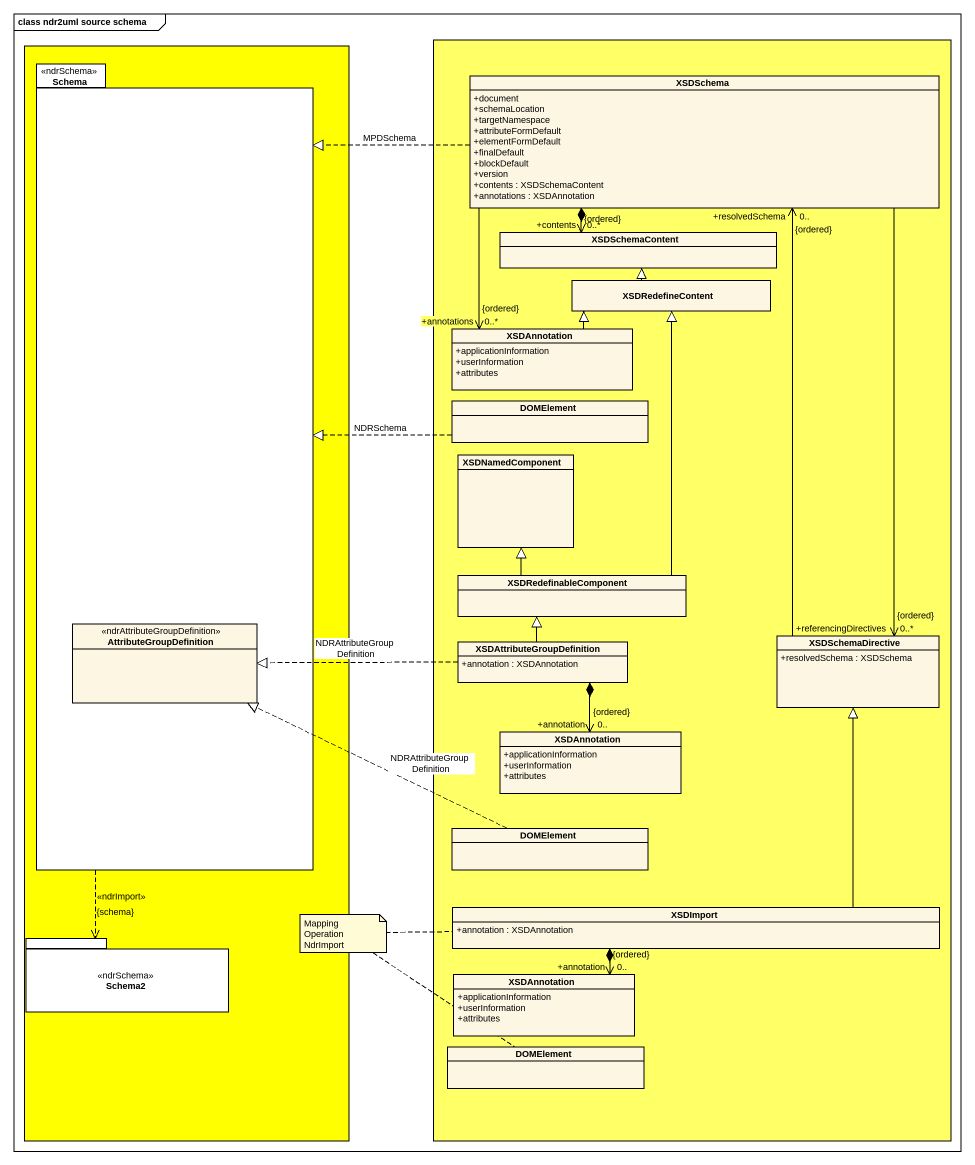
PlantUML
@startuml
mainframe class ndr2uml source schema
hide circle
hide empty members
skinparam classAttributeIconSize 0
rectangle " " as rectangle1 #FFFF00 {
  package Schema <<ndrSchema>> {
    class AttributeGroupDefinition <<ndrAttributeGroupDefinition>>
  }
  package Schema2 <<ndrSchema>> {
  }
}
rectangle " " as rectangle2 #FFFF66 {
  class XSDSchema {
    +document
    +schemaLocation
    +targetNamespace
    +attributeFormDefault
    +elementFormDefault
    +finalDefault
    +blockDefault
    +version
    +contents : XSDSchemaContent
    +annotations : XSDAnnotation
  }
  class XSDSchemaContent
  class XSDRedefineContent
  class XSDAnnotation {
    +applicationInformation
    +userInformation
    +attributes
  }
  class DOMElement
  class XSDNamedComponent
  class XSDRedefinableComponent
  class XSDAttributeGroupDefinition {
    +annotation : XSDAnnotation
  }
  class XSDSchemaDirective {
    +resolvedSchema : XSDSchema
  }
  class "XSDAnnotation" as XSDAnnotation_2 {
    +applicationInformation
    +userInformation
    +attributes
  }
  class "DOMElement" as DOMElement_2
  class XSDImport {
    +annotation : XSDAnnotation
  }
  class "XSDAnnotation" as XSDAnnotation_3 {
    +applicationInformation
    +userInformation
    +attributes
  }
  class "DOMElement" as DOMElement_3
}
Schema ..> Schema2 : <<ndrImport>>\n{schema}
XSDSchema ..|> Schema : MPDSchema
XSDSchema "+resolvedSchema\n0..\n{ordered}" <-- XSDSchemaDirective
XSDSchemaContent "+contents\n0..*\n{ordered}" <-up-* XSDSchema
XSDRedefineContent -up-|> XSDSchemaContent
XSDAnnotation "+annotations\n0..*\n{ordered}" <-up- XSDSchema
XSDAnnotation -right-|> XSDRedefineContent
DOMElement .left.|> Schema : NDRSchema
XSDRedefinableComponent -up-|> XSDRedefineContent
XSDRedefinableComponent -up-|> XSDNamedComponent
XSDAttributeGroupDefinition -up-|> XSDRedefinableComponent
XSDAttributeGroupDefinition .left.|> AttributeGroupDefinition : NDRAttributeGroupDefinition
XSDSchemaDirective "+referencingDirectives\n0..*\n{ordered}" <-up- XSDSchema
XSDAnnotation_2 "+annotation\n0..\n{ordered}" <-up-* XSDAttributeGroupDefinition
DOMElement_2 .left.|> AttributeGroupDefinition : NDRAttributeGroupDefinition
XSDImport -up-|> XSDSchemaDirective
XSDImport *-left-> "+annotation\n0..\n{ordered}" XSDAnnotation_3
note as N1
  MappingOperation
  NdrImport
end note
N1 .. XSDImport
N1 .. DOMElement_3
@enduml
